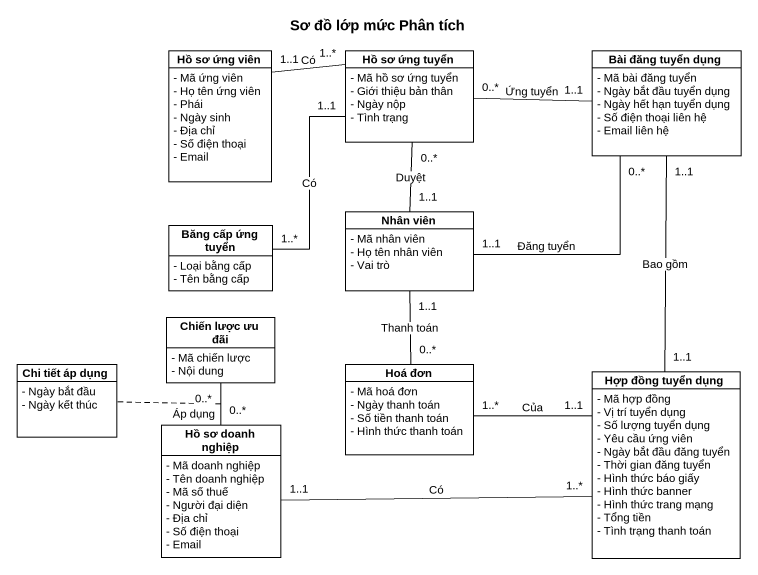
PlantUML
@startuml
title Sơ đồ lớp mức Phân tích
hide circle
hide empty members
skinparam classAttributeIconSize 0
class "Hồ sơ ứng viên" as Hồ_sơ_ứng_viên {
  - Mã ứng viên
  - Họ tên ứng viên
  - Phái
  - Ngày sinh
  - Địa chỉ
  - Số điện thoại
  - Email
}
class "Hồ sơ ứng tuyển" as Hồ_sơ_ứng_tuyển {
  - Mã hồ sơ ứng tuyển
  - Giới thiệu bản thân
  - Ngày nộp
  - Tình trạng
}
class "Bài đăng tuyển dụng" as Bài_đăng_tuyển_dụng {
  - Mã bài đăng tuyển
  - Ngày bắt đầu tuyển dụng
  - Ngày hết hạn tuyển dụng
  - Số điện thoại liên hệ
  - Email liên hệ
}
class "Băng cấp ứng tuyển" as Băng_cấp_ứng_tuyển {
  - Loại bằng cấp
  - Tên bằng cấp
}
class "Nhân viên" as Nhân_viên {
  - Mã nhân viên
  - Họ tên nhân viên
  - Vai trò
}
class "Chiến lược ưu đãi" as Chiến_lược_ưu_đãi {
  - Mã chiến lược
  - Nội dung
}
class "Chi tiết áp dụng" as Chi_tiết_áp_dụng {
  - Ngày bắt đầu
  - Ngày kết thúc
}
class "Hoá đơn" as Hoá_đơn {
  - Mã hoá đơn
  - Ngày thanh toán
  - Số tiền thanh toán
  - Hình thức thanh toán
}
class "Hợp đồng tuyển dụng" as Hợp_đồng_tuyển_dụng {
  - Mã hợp đồng
  - Vị trí tuyển dụng
  - Số lượng tuyển dụng
  - Yêu cầu ứng viên
  - Ngày bắt đầu đăng tuyển
  - Thời gian đăng tuyển
  - Hình thức báo giấy
  - Hình thức banner
  - Hình thức trang mạng
  - Tổng tiền
  - Tình trạng thanh toán
}
class "Hồ sơ doanh nghiệp" as Hồ_sơ_doanh_nghiệp {
  - Mã doanh nghiệp
  - Tên doanh nghiệp
  - Mã số thuế
  - Người đại diện
  - Địa chỉ
  - Số điện thoại
  - Email
}
Hồ_sơ_ứng_tuyển "1..*" -left- "1..1" Hồ_sơ_ứng_viên : Có
Hồ_sơ_ứng_tuyển "0..*" -right- "1..1" Bài_đăng_tuyển_dụng : Ứng tuyển
Hồ_sơ_ứng_tuyển "1..1" -- "1..*" Băng_cấp_ứng_tuyển : Có
Nhân_viên "1..1" -up- "0..*" Hồ_sơ_ứng_tuyển : Duyệt
Nhân_viên "1..1" -right- "0..*" Bài_đăng_tuyển_dụng : Đăng tuyển
Nhân_viên "1..1" -- "0..*" Hoá_đơn : Thanh toán
Hợp_đồng_tuyển_dụng "1..1" -up- "1..1" Bài_đăng_tuyển_dụng : Bao gồm
Hợp_đồng_tuyển_dụng "1..1" -left- "1..*" Hoá_đơn : Của
Hồ_sơ_doanh_nghiệp "0..*" -up- "0..*" Chiến_lược_ưu_đãi : Áp dụng
(Hồ_sơ_doanh_nghiệp, Chiến_lược_ưu_đãi) .. Chi_tiết_áp_dụng
Hồ_sơ_doanh_nghiệp "1..1" -right- "1..*" Hợp_đồng_tuyển_dụng : Có
@enduml
